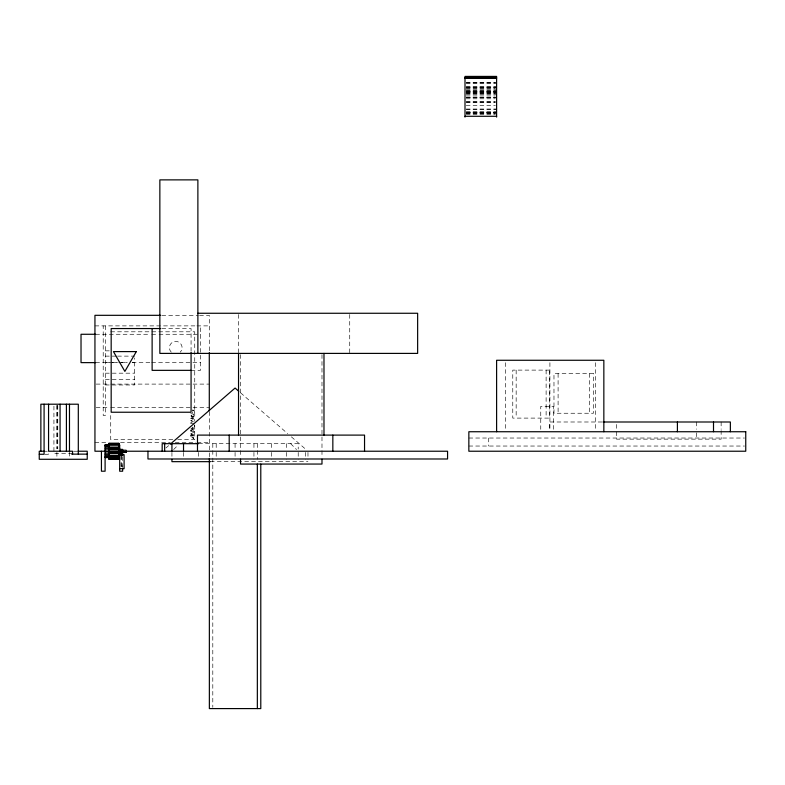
<?xml version="1.0" encoding="UTF-8"?>
<svg xmlns="http://www.w3.org/2000/svg" width="785" height="785" viewBox="0 0 785 785"><rect width="100%" height="100%" fill="white"/><g stroke="black" fill="none" stroke-linecap="round" stroke-linejoin="round"><path stroke-width="0.59" stroke-dasharray="3.92 2.94" d="M173.622 449.55L177.812 445.35M165.861 448.029L168.628 445.635M192.197 410.015L193.826 410.27A1.57 1.57 0 0 1 194.503 411.065L194.641 411.811A2.453 2.453 0 0 1 194.425 412.802C193.218 413.881 195.112 409.574 192.315 410.535M466.221 82.484L496.611 82.484M466.221 82.867L495.394 82.867M466.221 83.298L496.611 83.298M466.221 86.86L496.611 86.86M466.221 86.968L496.611 86.998M466.221 87.655L496.611 87.655M466.221 87.812L495.394 87.812M466.221 88.273L495.394 88.273M466.221 89.196L496.611 89.196M466.221 90.834L496.611 90.834M466.221 91.021L496.611 91.021M466.221 91.168L496.611 91.227M466.221 91.659L496.611 91.659M466.221 91.914L495.394 91.914M466.221 92.61L496.611 92.61M466.221 92.836L496.611 92.836M466.221 93.091L495.394 93.091M466.221 93.17L496.611 93.17M466.221 94.602L496.611 94.602M466.221 95.966L495.394 95.966M466.221 97.448L495.394 97.448M466.221 97.605L495.394 97.605M466.221 97.732L495.394 97.732M466.221 98.782L495.394 98.782M466.221 101.294L495.394 101.294M466.221 102.06L495.394 102.06M466.221 102.472L495.394 102.472M466.221 105.632L495.394 105.632M466.221 109.037L496.611 109.037M466.221 109.292L496.611 109.262M466.221 111.706L496.611 111.706M466.221 112.5L496.611 112.5M466.221 112.628L496.611 112.628M466.221 112.755L496.611 112.755M466.221 112.932L496.611 112.932M466.221 113.109L495.394 113.109M466.221 113.236L495.394 113.236M466.221 114.679L495.394 114.551M161.847 315.315L198.34 315.315M199.557 315.315L209.291 315.315L209.291 351.621M94.946 325.883L195.907 325.883M196.858 325.883L209.291 325.883M161.857 328.552L191.069 328.552L191.069 351.248M110.724 331.8L194.739 331.8L194.739 421.26M95.652 334.273L150.504 334.273M151.731 334.273L157.824 334.273M159.041 334.273L200.489 334.273M105.357 350.846L110.224 350.846M105.357 356.125L116.317 356.125M117.534 356.125L134.598 356.125M95.652 362.631L117.593 362.631M118.81 362.631L127.347 362.631M132.223 362.631L150.504 362.631M151.731 362.631L200.489 362.631M105.357 362.631L119.977 362.631M121.194 362.631L127.288 362.631M132.155 362.631L134.598 362.631M191.069 370.353L200.489 370.353L200.489 325.883M105.357 373.179L134.598 373.179M105.357 379.695L134.598 379.695M96.162 384.1L109.507 384.1M110.724 384.1L209.291 384.1M105.357 384.974L134.598 384.974L134.598 357.921M96.162 407.552L109.507 407.552M110.724 407.552L209.291 407.552M192.217 411.683L192.668 413.077M190.735 413.675L193.61 414.166C193.522 416.246 193.149 413.597 190.735 414.166M602.066 421.996L549.529 421.996L549.529 429.297M193.738 423.488L190.735 423.488L191.04 421.378L193.287 421.447M194.572 426.52L194.111 424.734M191.442 428.541L192.246 428.541L192.129 427.678M190.735 429.022L193.463 428.708L193.552 426.971L192.718 428.541L192.266 427.02M194.739 431.465L190.735 431.465L192.884 431.946L193.228 432.692L190.735 433.722C194.327 435.41 192.796 431.21 194.739 431.946M468.851 438.03L744.523 438.03M172.828 439.639L110.724 439.639L110.724 413.499M177.695 439.639L194.739 439.639L194.739 422.477M94.946 442.318L107.113 442.318M120.497 442.318L170.365 442.318M175.232 442.318L195.907 442.318M197.123 442.318L209.291 442.318M198.625 443.672L298.212 443.672L298.212 449.069M468.851 446.037L744.523 446.037M45.039 451.228L47.355 451.228M73.535 451.228L76.822 451.228M72.446 453.298L53.929 453.298L53.929 404.206M45.039 454.279L48.503 454.279L48.503 452.248M210.4 461.659L307.975 461.659M121.302 466.054L122.646 466.054M240.612 392.853L287.673 433.634M291.363 436.833L306.13 449.628M193.09 421.908L191.393 421.741L191.304 422.83M290.646 443.672L296.534 449.55M721.14 421.996L721.14 429.336M721.14 430.563L721.14 439.139L616.47 439.139L616.47 430.563M696.648 421.996L696.648 429.297M696.648 432.79L696.648 439.139M616.47 424.44L616.47 429.336M595.658 362.68L595.658 429.316M589.299 373.572L589.299 413.244M558.096 373.572L558.096 413.244M553.445 429.316L553.445 406.385L540.757 406.385L540.757 429.316M549.912 362.68L549.912 429.316M546.115 370.108L546.115 418.101M516.157 370.108L516.157 418.101M505.658 362.68L505.658 429.316M488.721 438.03L488.721 446.037M349.727 314.481L349.727 353.397M321.987 354.614L321.987 456.762M307.975 452.396L307.975 459.343M305.493 452.396L305.493 459.343M298.212 452.396L298.212 459.343M286.623 443.672L286.623 449.069M286.623 452.396L286.623 459.343M271.522 443.672L271.522 449.069M271.522 452.396L271.522 459.343M257.343 443.672L257.343 459.264M253.938 443.672L253.938 449.069M253.938 452.396L253.938 459.343M240.524 354.614L240.524 456.762M238.532 314.481L238.532 353.397M235.078 443.672L235.078 449.069M235.078 452.396L235.078 459.343M216.209 443.672L216.209 449.069M216.209 452.396L216.209 459.343M212.804 443.672L212.804 456.86M212.804 458.067L212.804 707.373M209.291 411.683L209.359 457.164M198.625 452.396L198.625 457.027M183.523 452.396L183.523 457.027M171.935 452.396L171.935 457.027M122.646 456.664L122.646 467.575M121.302 455.751L121.302 467.497M120.959 455.751L120.959 467.507M105.357 325.883L105.357 415.422L103.208 415.422L103.208 325.883M69.482 452.199L69.58 458.136M57.747 405.413L57.747 448.824M57.119 405.413L57.119 448.824M56.903 405.413L56.903 448.824M56.903 452.386L56.903 458.136M171.277 352.19A6.339 6.339 0 0 1 171.277 343.222A6.339 6.339 0 0 1 180.246 343.222A6.339 6.339 0 0 1 180.246 352.19M193.12 438.413L193.601 438.697L193.61 437.176L190.735 437.176L192.776 437.657L193.12 438.413M193.257 416.482L192.629 417.178L191.569 415.373A0.981 0.981 0 0 0 191.049 415.53L190.735 417.659C194.111 420.24 193.62 413.754 193.257 416.482M190.696 435.322C191.02 437.431 191.265 436.362 191.363 434.949C192.099 434.596 193.012 438.511 193.669 435.253A1.187 1.187 0 0 0 193.277 434.566L191.275 434.419A1.187 1.187 0 0 0 190.765 435.037L190.696 435.322M190.696 430.386C191.02 432.417 191.265 428.649 193.208 430.219L193.61 431.102L194.435 429.729L193.208 429.405L190.696 430.386M193.296 435.508C192.443 437.667 192.345 433.183 193.296 435.508M193.228 419.573L190.735 420.603L193.071 420.544L193.689 419.7L193.61 418.346L190.735 418.346L192.884 418.827L193.228 419.573M191.138 416.187L191.442 417.178L192.246 417.178L191.942 416.001L191.138 416.187M549.5 370.108L512.772 370.108L512.772 418.101L549.5 418.101L549.5 370.108M593.431 373.572L553.974 373.572L553.974 413.244L593.431 413.244L593.431 373.572"/><path stroke-width="1.18" d="M170.473 444.035L235.078 388.045L238.768 391.254M465.005 77.872L496.611 77.872M465.005 78.127L496.611 78.127M465.005 116.288L496.611 116.288M197.879 313.264L417.64 313.264L417.64 353.397L159.855 353.397L159.855 179.873L197.879 179.873L197.879 353.397M160.631 315.315L94.946 315.315L94.946 451.228L105.897 451.228M160.64 328.552L111.176 328.552L111.176 412.233L191.069 412.233L191.069 352.436M95.652 334.273L81.022 334.273L81.022 362.631L95.652 362.631M191.069 370.353L152.123 370.353L152.123 328.552M603.115 421.996L730.364 421.996L730.364 431.74M109.144 443.486L118.663 443.486M109.144 443.682L118.663 443.682M198.625 443.672L162.171 443.672L162.171 451.228M109.144 444.555L118.663 444.555M105.102 445.036L109.144 444.899M105.102 445.193L109.144 445.193M118.663 445.743L119.673 445.743M105.102 445.89L118.977 445.9M105.102 446.959L109.144 446.959L109.144 443.309L118.663 443.309L118.663 459.156M118.977 447.597L109.144 447.597L109.144 449.883M118.663 448.058L119.673 448.058M105.102 448.323L118.977 448.323M109.144 448.824L118.663 448.824M109.144 449.305L118.663 449.305M119.673 449.383L122.646 449.383L122.646 455.506M109.144 449.54L118.977 449.54M105.102 449.883L118.977 449.883M120.605 450.237L126.1 450.237L126.1 452.238L120.959 452.229M44.352 451.228L39.25 451.228L39.25 459.284L87.233 459.284L87.233 451.228L77.921 451.228M126.571 451.228L447.568 451.228L447.568 458.989L147.963 458.989L147.963 451.228M105.102 451.532L118.977 451.532M109.144 451.601L118.977 451.601M126.1 451.915L121.302 451.915L121.302 455.506M120.605 452.032L126.1 452.032M109.144 452.582L118.977 452.582M105.102 453.161L118.977 453.161M118.977 453.642L109.144 453.642L109.144 451.532M71.69 454.132L87.233 454.132M39.27 454.279L44.088 454.279L44.088 404.206M118.977 454.407L119.673 454.407M105.102 454.662L109.144 454.662L109.144 459.156L118.977 459.156L118.977 443.299M119.673 454.682L124.099 454.682L124.099 468.674L119.673 468.674M109.144 455.506L118.977 455.516M105.102 455.918L118.977 455.918M105.102 456.87L109.144 456.87M109.144 457.096L118.977 457.096M105.102 457.272L109.144 457.272M105.102 457.429L109.144 457.429M105.102 457.567L109.144 457.567M109.144 458.273L118.977 458.273M109.144 458.98L118.977 458.98M210.4 461.659L171.935 461.659L171.935 459.343M713.506 421.996L713.506 431.74M677.406 421.996L677.406 431.74M603.842 431.74L603.842 360.266L496.611 360.266L496.611 431.74M496.611 117.083L496.611 76.41L465.005 76.41L465.005 117.083M364.544 451.228L364.544 435.106L197.486 435.106L197.486 451.228M332.84 435.106L332.84 451.228M323.979 353.397L323.979 435.106M321.987 459.196L321.987 464.053L240.524 464.053L240.524 459.196M260.787 464.112L260.787 708.59L209.359 708.59L209.359 458.391M257.343 464.112L257.343 708.59M238.532 353.397L238.532 435.106M229.2 435.106L229.2 451.228M209.291 352.573L209.291 410.83M183.523 443.672L183.523 451.228M171.935 443.672L171.935 451.228M164.654 443.672L164.654 451.228M122.646 468.674L122.646 471.206L119.673 471.206L119.673 444.889M120.959 452.032L120.959 454.682M120.605 449.383L120.605 454.682M108.83 443.309L108.83 459.156M105.102 444.899L105.102 471.206L101.432 471.206L101.432 451.228M78.304 454.132L78.304 404.206L40.869 404.206L40.869 451.228M72.554 454.132L72.554 451.228L48.562 451.228L48.562 404.206M69.482 404.206L69.482 451.228M66.411 404.206L66.411 451.228M60.072 404.206L60.072 451.228M136.315 351.601L124.874 371.403L113.442 351.601L136.315 351.601M745.75 431.74L468.851 431.74L468.851 451.228L745.75 451.228L745.75 431.74"/></g></svg>
